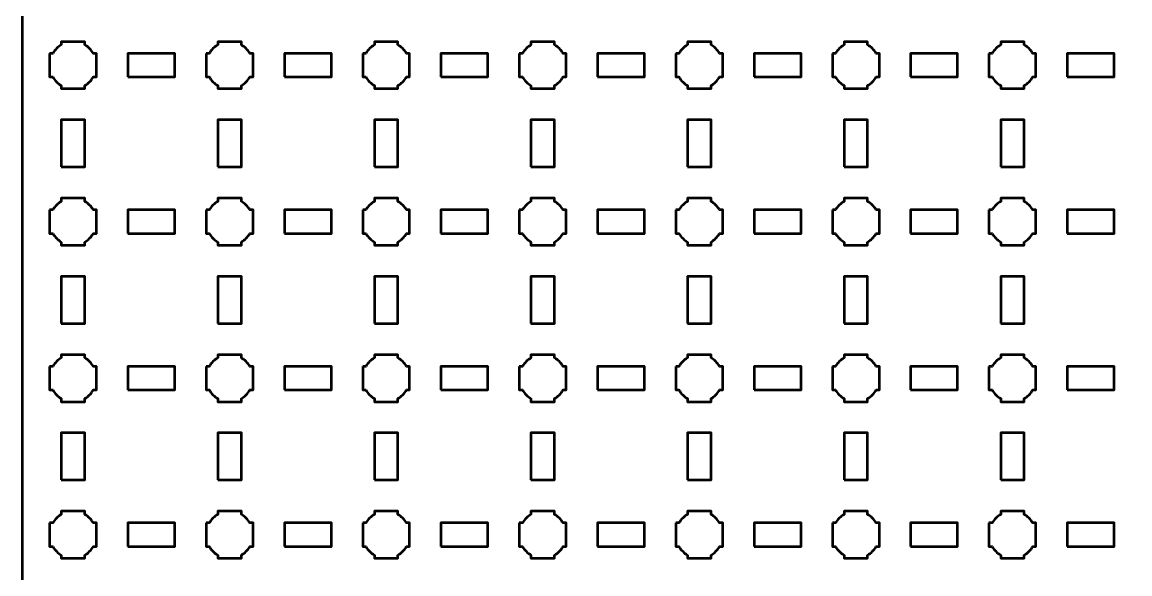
# Model space of a CAD drawing. Header units: centimetres. Extents: x -40.1 to 19.1, y -44.5 to 14.8.
# Drawn here: x -40.15 to -26, y -14.35 to -7.3 of the extents above; entities that cross this region are included whole.
import ezdxf

# ---------------------------------------------------------------- set-up
doc = ezdxf.new("R2010")
doc.units = ezdxf.units.CM
doc.header["$MEASUREMENT"] = 0
doc.layers.add('Layer 1', color=7, linetype='Continuous')

msp = doc.modelspace()

# ---------------------------------------------------------------- linework, layer by layer
at = {"layer": 'Layer 1', "color": 250, "lineweight": 53}
for points in [[(-38.8, -8), (-38.2, -8), (-38.2, -7.7), (-38.8, -7.7), (-38.8, -8)], [(-36.8, -8), (-36.2, -8), (-36.2, -7.7), (-36.8, -7.7), (-36.8, -8)], [(-34.8, -8), (-34.2, -8), (-34.2, -7.7), (-34.8, -7.7), (-34.8, -8)], [(-32.8, -8), (-32.2, -8), (-32.2, -7.7), (-32.8, -7.7), (-32.8, -8)], [(-30.8, -8), (-30.2, -8), (-30.2, -7.7), (-30.8, -7.7), (-30.8, -8)], [(-28.8, -8), (-28.2, -8), (-28.2, -7.7), (-28.8, -7.7), (-28.8, -8)], [(-26.8, -8), (-26.2, -8), (-26.2, -7.7), (-26.8, -7.7), (-26.8, -8)], [(-39.65, -9.15), (-39.35, -9.15), (-39.35, -8.55), (-39.65, -8.55), (-39.65, -9.15)], [(-37.65, -9.15), (-37.35, -9.15), (-37.35, -8.55), (-37.65, -8.55), (-37.65, -9.15)], [(-35.65, -9.15), (-35.35, -9.15), (-35.35, -8.55), (-35.65, -8.55), (-35.65, -9.15)], [(-33.65, -9.15), (-33.35, -9.15), (-33.35, -8.55), (-33.65, -8.55), (-33.65, -9.15)], [(-31.65, -9.15), (-31.35, -9.15), (-31.35, -8.55), (-31.65, -8.55), (-31.65, -9.15)], [(-29.65, -9.15), (-29.35, -9.15), (-29.35, -8.55), (-29.65, -8.55), (-29.65, -9.15)], [(-27.65, -9.15), (-27.35, -9.15), (-27.35, -8.55), (-27.65, -8.55), (-27.65, -9.15)], [(-38.8, -10), (-38.2, -10), (-38.2, -9.7), (-38.8, -9.7), (-38.8, -10)], [(-36.8, -10), (-36.2, -10), (-36.2, -9.7), (-36.8, -9.7), (-36.8, -10)], [(-34.8, -10), (-34.2, -10), (-34.2, -9.7), (-34.8, -9.7), (-34.8, -10)], [(-32.8, -10), (-32.2, -10), (-32.2, -9.7), (-32.8, -9.7), (-32.8, -10)], [(-30.8, -10), (-30.2, -10), (-30.2, -9.7), (-30.8, -9.7), (-30.8, -10)], [(-28.8, -10), (-28.2, -10), (-28.2, -9.7), (-28.8, -9.7), (-28.8, -10)], [(-26.8, -10), (-26.2, -10), (-26.2, -9.7), (-26.8, -9.7), (-26.8, -10)], [(-39.65, -11.15), (-39.35, -11.15), (-39.35, -10.55), (-39.65, -10.55), (-39.65, -11.15)], [(-37.65, -11.15), (-37.35, -11.15), (-37.35, -10.55), (-37.65, -10.55), (-37.65, -11.15)], [(-35.65, -11.15), (-35.35, -11.15), (-35.35, -10.55), (-35.65, -10.55), (-35.65, -11.15)], [(-33.65, -11.15), (-33.35, -11.15), (-33.35, -10.55), (-33.65, -10.55), (-33.65, -11.15)], [(-31.65, -11.15), (-31.35, -11.15), (-31.35, -10.55), (-31.65, -10.55), (-31.65, -11.15)], [(-29.65, -11.15), (-29.35, -11.15), (-29.35, -10.55), (-29.65, -10.55), (-29.65, -11.15)], [(-27.65, -11.15), (-27.35, -11.15), (-27.35, -10.55), (-27.65, -10.55), (-27.65, -11.15)], [(-38.8, -12), (-38.2, -12), (-38.2, -11.7), (-38.8, -11.7), (-38.8, -12)], [(-36.8, -12), (-36.2, -12), (-36.2, -11.7), (-36.8, -11.7), (-36.8, -12)], [(-34.8, -12), (-34.2, -12), (-34.2, -11.7), (-34.8, -11.7), (-34.8, -12)], [(-32.8, -12), (-32.2, -12), (-32.2, -11.7), (-32.8, -11.7), (-32.8, -12)], [(-30.8, -12), (-30.2, -12), (-30.2, -11.7), (-30.8, -11.7), (-30.8, -12)], [(-28.8, -12), (-28.2, -12), (-28.2, -11.7), (-28.8, -11.7), (-28.8, -12)], [(-26.8, -12), (-26.2, -12), (-26.2, -11.7), (-26.8, -11.7), (-26.8, -12)], [(-39.65, -13.15), (-39.35, -13.15), (-39.35, -12.55), (-39.65, -12.55), (-39.65, -13.15)], [(-37.65, -13.15), (-37.35, -13.15), (-37.35, -12.55), (-37.65, -12.55), (-37.65, -13.15)], [(-35.65, -13.15), (-35.35, -13.15), (-35.35, -12.55), (-35.65, -12.55), (-35.65, -13.15)], [(-33.65, -13.15), (-33.35, -13.15), (-33.35, -12.55), (-33.65, -12.55), (-33.65, -13.15)], [(-31.65, -13.15), (-31.35, -13.15), (-31.35, -12.55), (-31.65, -12.55), (-31.65, -13.15)], [(-29.65, -13.15), (-29.35, -13.15), (-29.35, -12.55), (-29.65, -12.55), (-29.65, -13.15)], [(-27.65, -13.15), (-27.35, -13.15), (-27.35, -12.55), (-27.65, -12.55), (-27.65, -13.15)], [(-38.8, -14), (-38.2, -14), (-38.2, -13.7), (-38.8, -13.7), (-38.8, -14)], [(-36.8, -14), (-36.2, -14), (-36.2, -13.7), (-36.8, -13.7), (-36.8, -14)], [(-34.8, -14), (-34.2, -14), (-34.2, -13.7), (-34.8, -13.7), (-34.8, -14)], [(-32.8, -14), (-32.2, -14), (-32.2, -13.7), (-32.8, -13.7), (-32.8, -14)], [(-30.8, -14), (-30.2, -14), (-30.2, -13.7), (-30.8, -13.7), (-30.8, -14)], [(-28.8, -14), (-28.2, -14), (-28.2, -13.7), (-28.8, -13.7), (-28.8, -14)], [(-26.8, -14), (-26.2, -14), (-26.2, -13.7), (-26.8, -13.7), (-26.8, -14)]]:
    msp.add_lwpolyline(points, close=True, dxfattribs=at)
msp.add_open_spline([(-40.15, -44), (-40.15, -44), (-40.15, 14.3), (-40.15, 14.3), (-40.15, 14.3), (-40.15, 14.57609), (-39.92609, 14.8), (-39.65, 14.8), (-39.65, 14.8), (-39.65, 14.8), (18.65, 14.8), (18.65, 14.8), (18.65, 14.8), (18.92609, 14.8), (19.15, 14.57609), (19.15, 14.3), (19.15, 14.3), (19.15, 14.3), (19.15, -44), (19.15, -44), (19.15, -44), (19.15, -44.27609), (18.92609, -44.5), (18.65, -44.5), (18.65, -44.5), (18.65, -44.5), (-39.65, -44.5), (-39.65, -44.5), (-39.65, -44.5), (-39.92609, -44.5), (-40.15, -44.27609), (-40.15, -44)], degree=3, knots=[0, 0, 0, 0, 0.125, 0.125, 0.125, 0.125, 0.25, 0.25, 0.25, 0.25, 0.375, 0.375, 0.375, 0.375, 0.5, 0.5, 0.5, 0.5, 0.625, 0.625, 0.625, 0.625, 0.75, 0.75, 0.75, 0.75, 0.875, 0.875, 0.875, 0.875, 1, 1, 1, 1], dxfattribs=at)
at = {"layer": 'Layer 1', "lineweight": 53}
for points in [[(-39.8, -7.7), (-39.8, -7.7), (-39.75985, -7.7), (-39.75985, -7.7), (-39.75985, -7.7), (-39.7335, -7.65447), (-39.69553, -7.6165), (-39.65, -7.59015), (-39.65, -7.59015), (-39.65, -7.59015), (-39.65, -7.55), (-39.65, -7.55), (-39.65, -7.55), (-39.65, -7.55), (-39.5, -7.55), (-39.5, -7.55), (-39.5, -7.55), (-39.5, -7.55), (-39.35, -7.55), (-39.35, -7.55), (-39.35, -7.55), (-39.35, -7.55), (-39.35, -7.59015), (-39.35, -7.59015), (-39.35, -7.59015), (-39.30447, -7.6165), (-39.2665, -7.65447), (-39.24015, -7.7), (-39.24015, -7.7), (-39.24015, -7.7), (-39.2, -7.7), (-39.2, -7.7), (-39.2, -7.7), (-39.2, -7.7), (-39.2, -7.85), (-39.2, -7.85), (-39.2, -7.85), (-39.2, -7.85), (-39.2, -8), (-39.2, -8), (-39.2, -8), (-39.2, -8), (-39.24015, -8), (-39.24015, -8), (-39.24015, -8), (-39.2665, -8.04553), (-39.30447, -8.0835), (-39.35, -8.10985), (-39.35, -8.10985), (-39.35, -8.10985), (-39.35, -8.15), (-39.35, -8.15), (-39.35, -8.15), (-39.35, -8.15), (-39.5, -8.15), (-39.5, -8.15), (-39.5, -8.15), (-39.5, -8.15), (-39.65, -8.15), (-39.65, -8.15), (-39.65, -8.15), (-39.65, -8.15), (-39.65, -8.10985), (-39.65, -8.10985), (-39.65, -8.10985), (-39.69553, -8.0835), (-39.7335, -8.04553), (-39.75985, -8), (-39.75985, -8), (-39.75985, -8), (-39.8, -8), (-39.8, -8), (-39.8, -8), (-39.8, -8), (-39.8, -7.85), (-39.8, -7.85), (-39.8, -7.85), (-39.8, -7.85), (-39.8, -7.7), (-39.8, -7.7)], [(-37.8, -7.7), (-37.8, -7.7), (-37.75985, -7.7), (-37.75985, -7.7), (-37.75985, -7.7), (-37.7335, -7.65447), (-37.69553, -7.6165), (-37.65, -7.59015), (-37.65, -7.59015), (-37.65, -7.59015), (-37.65, -7.55), (-37.65, -7.55), (-37.65, -7.55), (-37.65, -7.55), (-37.5, -7.55), (-37.5, -7.55), (-37.5, -7.55), (-37.5, -7.55), (-37.35, -7.55), (-37.35, -7.55), (-37.35, -7.55), (-37.35, -7.55), (-37.35, -7.59015), (-37.35, -7.59015), (-37.35, -7.59015), (-37.30447, -7.6165), (-37.2665, -7.65447), (-37.24015, -7.7), (-37.24015, -7.7), (-37.24015, -7.7), (-37.2, -7.7), (-37.2, -7.7), (-37.2, -7.7), (-37.2, -7.7), (-37.2, -7.85), (-37.2, -7.85), (-37.2, -7.85), (-37.2, -7.85), (-37.2, -8), (-37.2, -8), (-37.2, -8), (-37.2, -8), (-37.24015, -8), (-37.24015, -8), (-37.24015, -8), (-37.2665, -8.04553), (-37.30447, -8.0835), (-37.35, -8.10985), (-37.35, -8.10985), (-37.35, -8.10985), (-37.35, -8.15), (-37.35, -8.15), (-37.35, -8.15), (-37.35, -8.15), (-37.5, -8.15), (-37.5, -8.15), (-37.5, -8.15), (-37.5, -8.15), (-37.65, -8.15), (-37.65, -8.15), (-37.65, -8.15), (-37.65, -8.15), (-37.65, -8.10985), (-37.65, -8.10985), (-37.65, -8.10985), (-37.69553, -8.0835), (-37.7335, -8.04553), (-37.75985, -8), (-37.75985, -8), (-37.75985, -8), (-37.8, -8), (-37.8, -8), (-37.8, -8), (-37.8, -8), (-37.8, -7.85), (-37.8, -7.85), (-37.8, -7.85), (-37.8, -7.85), (-37.8, -7.7), (-37.8, -7.7)], [(-35.8, -7.7), (-35.8, -7.7), (-35.75985, -7.7), (-35.75985, -7.7), (-35.75985, -7.7), (-35.7335, -7.65447), (-35.69553, -7.6165), (-35.65, -7.59015), (-35.65, -7.59015), (-35.65, -7.59015), (-35.65, -7.55), (-35.65, -7.55), (-35.65, -7.55), (-35.65, -7.55), (-35.5, -7.55), (-35.5, -7.55), (-35.5, -7.55), (-35.5, -7.55), (-35.35, -7.55), (-35.35, -7.55), (-35.35, -7.55), (-35.35, -7.55), (-35.35, -7.59015), (-35.35, -7.59015), (-35.35, -7.59015), (-35.30447, -7.6165), (-35.2665, -7.65447), (-35.24015, -7.7), (-35.24015, -7.7), (-35.24015, -7.7), (-35.2, -7.7), (-35.2, -7.7), (-35.2, -7.7), (-35.2, -7.7), (-35.2, -7.85), (-35.2, -7.85), (-35.2, -7.85), (-35.2, -7.85), (-35.2, -8), (-35.2, -8), (-35.2, -8), (-35.2, -8), (-35.24015, -8), (-35.24015, -8), (-35.24015, -8), (-35.2665, -8.04553), (-35.30447, -8.0835), (-35.35, -8.10985), (-35.35, -8.10985), (-35.35, -8.10985), (-35.35, -8.15), (-35.35, -8.15), (-35.35, -8.15), (-35.35, -8.15), (-35.5, -8.15), (-35.5, -8.15), (-35.5, -8.15), (-35.5, -8.15), (-35.65, -8.15), (-35.65, -8.15), (-35.65, -8.15), (-35.65, -8.15), (-35.65, -8.10985), (-35.65, -8.10985), (-35.65, -8.10985), (-35.69553, -8.0835), (-35.7335, -8.04553), (-35.75985, -8), (-35.75985, -8), (-35.75985, -8), (-35.8, -8), (-35.8, -8), (-35.8, -8), (-35.8, -8), (-35.8, -7.85), (-35.8, -7.85), (-35.8, -7.85), (-35.8, -7.85), (-35.8, -7.7), (-35.8, -7.7)], [(-33.8, -7.7), (-33.8, -7.7), (-33.75985, -7.7), (-33.75985, -7.7), (-33.75985, -7.7), (-33.7335, -7.65447), (-33.69553, -7.6165), (-33.65, -7.59015), (-33.65, -7.59015), (-33.65, -7.59015), (-33.65, -7.55), (-33.65, -7.55), (-33.65, -7.55), (-33.65, -7.55), (-33.5, -7.55), (-33.5, -7.55), (-33.5, -7.55), (-33.5, -7.55), (-33.35, -7.55), (-33.35, -7.55), (-33.35, -7.55), (-33.35, -7.55), (-33.35, -7.59015), (-33.35, -7.59015), (-33.35, -7.59015), (-33.30447, -7.6165), (-33.2665, -7.65447), (-33.24015, -7.7), (-33.24015, -7.7), (-33.24015, -7.7), (-33.2, -7.7), (-33.2, -7.7), (-33.2, -7.7), (-33.2, -7.7), (-33.2, -7.85), (-33.2, -7.85), (-33.2, -7.85), (-33.2, -7.85), (-33.2, -8), (-33.2, -8), (-33.2, -8), (-33.2, -8), (-33.24015, -8), (-33.24015, -8), (-33.24015, -8), (-33.2665, -8.04553), (-33.30447, -8.0835), (-33.35, -8.10985), (-33.35, -8.10985), (-33.35, -8.10985), (-33.35, -8.15), (-33.35, -8.15), (-33.35, -8.15), (-33.35, -8.15), (-33.5, -8.15), (-33.5, -8.15), (-33.5, -8.15), (-33.5, -8.15), (-33.65, -8.15), (-33.65, -8.15), (-33.65, -8.15), (-33.65, -8.15), (-33.65, -8.10985), (-33.65, -8.10985), (-33.65, -8.10985), (-33.69553, -8.0835), (-33.7335, -8.04553), (-33.75985, -8), (-33.75985, -8), (-33.75985, -8), (-33.8, -8), (-33.8, -8), (-33.8, -8), (-33.8, -8), (-33.8, -7.85), (-33.8, -7.85), (-33.8, -7.85), (-33.8, -7.85), (-33.8, -7.7), (-33.8, -7.7)], [(-31.8, -7.7), (-31.8, -7.7), (-31.75985, -7.7), (-31.75985, -7.7), (-31.75985, -7.7), (-31.7335, -7.65447), (-31.69553, -7.6165), (-31.65, -7.59015), (-31.65, -7.59015), (-31.65, -7.59015), (-31.65, -7.55), (-31.65, -7.55), (-31.65, -7.55), (-31.65, -7.55), (-31.5, -7.55), (-31.5, -7.55), (-31.5, -7.55), (-31.5, -7.55), (-31.35, -7.55), (-31.35, -7.55), (-31.35, -7.55), (-31.35, -7.55), (-31.35, -7.59015), (-31.35, -7.59015), (-31.35, -7.59015), (-31.30447, -7.6165), (-31.2665, -7.65447), (-31.24015, -7.7), (-31.24015, -7.7), (-31.24015, -7.7), (-31.2, -7.7), (-31.2, -7.7), (-31.2, -7.7), (-31.2, -7.7), (-31.2, -7.85), (-31.2, -7.85), (-31.2, -7.85), (-31.2, -7.85), (-31.2, -8), (-31.2, -8), (-31.2, -8), (-31.2, -8), (-31.24015, -8), (-31.24015, -8), (-31.24015, -8), (-31.2665, -8.04553), (-31.30447, -8.0835), (-31.35, -8.10985), (-31.35, -8.10985), (-31.35, -8.10985), (-31.35, -8.15), (-31.35, -8.15), (-31.35, -8.15), (-31.35, -8.15), (-31.5, -8.15), (-31.5, -8.15), (-31.5, -8.15), (-31.5, -8.15), (-31.65, -8.15), (-31.65, -8.15), (-31.65, -8.15), (-31.65, -8.15), (-31.65, -8.10985), (-31.65, -8.10985), (-31.65, -8.10985), (-31.69553, -8.0835), (-31.7335, -8.04553), (-31.75985, -8), (-31.75985, -8), (-31.75985, -8), (-31.8, -8), (-31.8, -8), (-31.8, -8), (-31.8, -8), (-31.8, -7.85), (-31.8, -7.85), (-31.8, -7.85), (-31.8, -7.85), (-31.8, -7.7), (-31.8, -7.7)], [(-29.8, -7.7), (-29.8, -7.7), (-29.75985, -7.7), (-29.75985, -7.7), (-29.75985, -7.7), (-29.7335, -7.65447), (-29.69553, -7.6165), (-29.65, -7.59015), (-29.65, -7.59015), (-29.65, -7.59015), (-29.65, -7.55), (-29.65, -7.55), (-29.65, -7.55), (-29.65, -7.55), (-29.5, -7.55), (-29.5, -7.55), (-29.5, -7.55), (-29.5, -7.55), (-29.35, -7.55), (-29.35, -7.55), (-29.35, -7.55), (-29.35, -7.55), (-29.35, -7.59015), (-29.35, -7.59015), (-29.35, -7.59015), (-29.30447, -7.6165), (-29.2665, -7.65447), (-29.24015, -7.7), (-29.24015, -7.7), (-29.24015, -7.7), (-29.2, -7.7), (-29.2, -7.7), (-29.2, -7.7), (-29.2, -7.7), (-29.2, -7.85), (-29.2, -7.85), (-29.2, -7.85), (-29.2, -7.85), (-29.2, -8), (-29.2, -8), (-29.2, -8), (-29.2, -8), (-29.24015, -8), (-29.24015, -8), (-29.24015, -8), (-29.2665, -8.04553), (-29.30447, -8.0835), (-29.35, -8.10985), (-29.35, -8.10985), (-29.35, -8.10985), (-29.35, -8.15), (-29.35, -8.15), (-29.35, -8.15), (-29.35, -8.15), (-29.5, -8.15), (-29.5, -8.15), (-29.5, -8.15), (-29.5, -8.15), (-29.65, -8.15), (-29.65, -8.15), (-29.65, -8.15), (-29.65, -8.15), (-29.65, -8.10985), (-29.65, -8.10985), (-29.65, -8.10985), (-29.69553, -8.0835), (-29.7335, -8.04553), (-29.75985, -8), (-29.75985, -8), (-29.75985, -8), (-29.8, -8), (-29.8, -8), (-29.8, -8), (-29.8, -8), (-29.8, -7.85), (-29.8, -7.85), (-29.8, -7.85), (-29.8, -7.85), (-29.8, -7.7), (-29.8, -7.7)], [(-27.8, -7.7), (-27.8, -7.7), (-27.75985, -7.7), (-27.75985, -7.7), (-27.75985, -7.7), (-27.7335, -7.65447), (-27.69553, -7.6165), (-27.65, -7.59015), (-27.65, -7.59015), (-27.65, -7.59015), (-27.65, -7.55), (-27.65, -7.55), (-27.65, -7.55), (-27.65, -7.55), (-27.5, -7.55), (-27.5, -7.55), (-27.5, -7.55), (-27.5, -7.55), (-27.35, -7.55), (-27.35, -7.55), (-27.35, -7.55), (-27.35, -7.55), (-27.35, -7.59015), (-27.35, -7.59015), (-27.35, -7.59015), (-27.30447, -7.6165), (-27.2665, -7.65447), (-27.24015, -7.7), (-27.24015, -7.7), (-27.24015, -7.7), (-27.2, -7.7), (-27.2, -7.7), (-27.2, -7.7), (-27.2, -7.7), (-27.2, -7.85), (-27.2, -7.85), (-27.2, -7.85), (-27.2, -7.85), (-27.2, -8), (-27.2, -8), (-27.2, -8), (-27.2, -8), (-27.24015, -8), (-27.24015, -8), (-27.24015, -8), (-27.2665, -8.04553), (-27.30447, -8.0835), (-27.35, -8.10985), (-27.35, -8.10985), (-27.35, -8.10985), (-27.35, -8.15), (-27.35, -8.15), (-27.35, -8.15), (-27.35, -8.15), (-27.5, -8.15), (-27.5, -8.15), (-27.5, -8.15), (-27.5, -8.15), (-27.65, -8.15), (-27.65, -8.15), (-27.65, -8.15), (-27.65, -8.15), (-27.65, -8.10985), (-27.65, -8.10985), (-27.65, -8.10985), (-27.69553, -8.0835), (-27.7335, -8.04553), (-27.75985, -8), (-27.75985, -8), (-27.75985, -8), (-27.8, -8), (-27.8, -8), (-27.8, -8), (-27.8, -8), (-27.8, -7.85), (-27.8, -7.85), (-27.8, -7.85), (-27.8, -7.85), (-27.8, -7.7), (-27.8, -7.7)], [(-39.8, -9.7), (-39.8, -9.7), (-39.75985, -9.7), (-39.75985, -9.7), (-39.75985, -9.7), (-39.7335, -9.65447), (-39.69553, -9.6165), (-39.65, -9.59015), (-39.65, -9.59015), (-39.65, -9.59015), (-39.65, -9.55), (-39.65, -9.55), (-39.65, -9.55), (-39.65, -9.55), (-39.5, -9.55), (-39.5, -9.55), (-39.5, -9.55), (-39.5, -9.55), (-39.35, -9.55), (-39.35, -9.55), (-39.35, -9.55), (-39.35, -9.55), (-39.35, -9.59015), (-39.35, -9.59015), (-39.35, -9.59015), (-39.30447, -9.6165), (-39.2665, -9.65447), (-39.24015, -9.7), (-39.24015, -9.7), (-39.24015, -9.7), (-39.2, -9.7), (-39.2, -9.7), (-39.2, -9.7), (-39.2, -9.7), (-39.2, -9.85), (-39.2, -9.85), (-39.2, -9.85), (-39.2, -9.85), (-39.2, -10), (-39.2, -10), (-39.2, -10), (-39.2, -10), (-39.24015, -10), (-39.24015, -10), (-39.24015, -10), (-39.2665, -10.04553), (-39.30447, -10.0835), (-39.35, -10.10985), (-39.35, -10.10985), (-39.35, -10.10985), (-39.35, -10.15), (-39.35, -10.15), (-39.35, -10.15), (-39.35, -10.15), (-39.5, -10.15), (-39.5, -10.15), (-39.5, -10.15), (-39.5, -10.15), (-39.65, -10.15), (-39.65, -10.15), (-39.65, -10.15), (-39.65, -10.15), (-39.65, -10.10985), (-39.65, -10.10985), (-39.65, -10.10985), (-39.69553, -10.0835), (-39.7335, -10.04553), (-39.75985, -10), (-39.75985, -10), (-39.75985, -10), (-39.8, -10), (-39.8, -10), (-39.8, -10), (-39.8, -10), (-39.8, -9.85), (-39.8, -9.85), (-39.8, -9.85), (-39.8, -9.85), (-39.8, -9.7), (-39.8, -9.7)], [(-37.8, -9.7), (-37.8, -9.7), (-37.75985, -9.7), (-37.75985, -9.7), (-37.75985, -9.7), (-37.7335, -9.65447), (-37.69553, -9.6165), (-37.65, -9.59015), (-37.65, -9.59015), (-37.65, -9.59015), (-37.65, -9.55), (-37.65, -9.55), (-37.65, -9.55), (-37.65, -9.55), (-37.5, -9.55), (-37.5, -9.55), (-37.5, -9.55), (-37.5, -9.55), (-37.35, -9.55), (-37.35, -9.55), (-37.35, -9.55), (-37.35, -9.55), (-37.35, -9.59015), (-37.35, -9.59015), (-37.35, -9.59015), (-37.30447, -9.6165), (-37.2665, -9.65447), (-37.24015, -9.7), (-37.24015, -9.7), (-37.24015, -9.7), (-37.2, -9.7), (-37.2, -9.7), (-37.2, -9.7), (-37.2, -9.7), (-37.2, -9.85), (-37.2, -9.85), (-37.2, -9.85), (-37.2, -9.85), (-37.2, -10), (-37.2, -10), (-37.2, -10), (-37.2, -10), (-37.24015, -10), (-37.24015, -10), (-37.24015, -10), (-37.2665, -10.04553), (-37.30447, -10.0835), (-37.35, -10.10985), (-37.35, -10.10985), (-37.35, -10.10985), (-37.35, -10.15), (-37.35, -10.15), (-37.35, -10.15), (-37.35, -10.15), (-37.5, -10.15), (-37.5, -10.15), (-37.5, -10.15), (-37.5, -10.15), (-37.65, -10.15), (-37.65, -10.15), (-37.65, -10.15), (-37.65, -10.15), (-37.65, -10.10985), (-37.65, -10.10985), (-37.65, -10.10985), (-37.69553, -10.0835), (-37.7335, -10.04553), (-37.75985, -10), (-37.75985, -10), (-37.75985, -10), (-37.8, -10), (-37.8, -10), (-37.8, -10), (-37.8, -10), (-37.8, -9.85), (-37.8, -9.85), (-37.8, -9.85), (-37.8, -9.85), (-37.8, -9.7), (-37.8, -9.7)], [(-35.8, -9.7), (-35.8, -9.7), (-35.75985, -9.7), (-35.75985, -9.7), (-35.75985, -9.7), (-35.7335, -9.65447), (-35.69553, -9.6165), (-35.65, -9.59015), (-35.65, -9.59015), (-35.65, -9.59015), (-35.65, -9.55), (-35.65, -9.55), (-35.65, -9.55), (-35.65, -9.55), (-35.5, -9.55), (-35.5, -9.55), (-35.5, -9.55), (-35.5, -9.55), (-35.35, -9.55), (-35.35, -9.55), (-35.35, -9.55), (-35.35, -9.55), (-35.35, -9.59015), (-35.35, -9.59015), (-35.35, -9.59015), (-35.30447, -9.6165), (-35.2665, -9.65447), (-35.24015, -9.7), (-35.24015, -9.7), (-35.24015, -9.7), (-35.2, -9.7), (-35.2, -9.7), (-35.2, -9.7), (-35.2, -9.7), (-35.2, -9.85), (-35.2, -9.85), (-35.2, -9.85), (-35.2, -9.85), (-35.2, -10), (-35.2, -10), (-35.2, -10), (-35.2, -10), (-35.24015, -10), (-35.24015, -10), (-35.24015, -10), (-35.2665, -10.04553), (-35.30447, -10.0835), (-35.35, -10.10985), (-35.35, -10.10985), (-35.35, -10.10985), (-35.35, -10.15), (-35.35, -10.15), (-35.35, -10.15), (-35.35, -10.15), (-35.5, -10.15), (-35.5, -10.15), (-35.5, -10.15), (-35.5, -10.15), (-35.65, -10.15), (-35.65, -10.15), (-35.65, -10.15), (-35.65, -10.15), (-35.65, -10.10985), (-35.65, -10.10985), (-35.65, -10.10985), (-35.69553, -10.0835), (-35.7335, -10.04553), (-35.75985, -10), (-35.75985, -10), (-35.75985, -10), (-35.8, -10), (-35.8, -10), (-35.8, -10), (-35.8, -10), (-35.8, -9.85), (-35.8, -9.85), (-35.8, -9.85), (-35.8, -9.85), (-35.8, -9.7), (-35.8, -9.7)], [(-33.8, -9.7), (-33.8, -9.7), (-33.75985, -9.7), (-33.75985, -9.7), (-33.75985, -9.7), (-33.7335, -9.65447), (-33.69553, -9.6165), (-33.65, -9.59015), (-33.65, -9.59015), (-33.65, -9.59015), (-33.65, -9.55), (-33.65, -9.55), (-33.65, -9.55), (-33.65, -9.55), (-33.5, -9.55), (-33.5, -9.55), (-33.5, -9.55), (-33.5, -9.55), (-33.35, -9.55), (-33.35, -9.55), (-33.35, -9.55), (-33.35, -9.55), (-33.35, -9.59015), (-33.35, -9.59015), (-33.35, -9.59015), (-33.30447, -9.6165), (-33.2665, -9.65447), (-33.24015, -9.7), (-33.24015, -9.7), (-33.24015, -9.7), (-33.2, -9.7), (-33.2, -9.7), (-33.2, -9.7), (-33.2, -9.7), (-33.2, -9.85), (-33.2, -9.85), (-33.2, -9.85), (-33.2, -9.85), (-33.2, -10), (-33.2, -10), (-33.2, -10), (-33.2, -10), (-33.24015, -10), (-33.24015, -10), (-33.24015, -10), (-33.2665, -10.04553), (-33.30447, -10.0835), (-33.35, -10.10985), (-33.35, -10.10985), (-33.35, -10.10985), (-33.35, -10.15), (-33.35, -10.15), (-33.35, -10.15), (-33.35, -10.15), (-33.5, -10.15), (-33.5, -10.15), (-33.5, -10.15), (-33.5, -10.15), (-33.65, -10.15), (-33.65, -10.15), (-33.65, -10.15), (-33.65, -10.15), (-33.65, -10.10985), (-33.65, -10.10985), (-33.65, -10.10985), (-33.69553, -10.0835), (-33.7335, -10.04553), (-33.75985, -10), (-33.75985, -10), (-33.75985, -10), (-33.8, -10), (-33.8, -10), (-33.8, -10), (-33.8, -10), (-33.8, -9.85), (-33.8, -9.85), (-33.8, -9.85), (-33.8, -9.85), (-33.8, -9.7), (-33.8, -9.7)], [(-31.8, -9.7), (-31.8, -9.7), (-31.75985, -9.7), (-31.75985, -9.7), (-31.75985, -9.7), (-31.7335, -9.65447), (-31.69553, -9.6165), (-31.65, -9.59015), (-31.65, -9.59015), (-31.65, -9.59015), (-31.65, -9.55), (-31.65, -9.55), (-31.65, -9.55), (-31.65, -9.55), (-31.5, -9.55), (-31.5, -9.55), (-31.5, -9.55), (-31.5, -9.55), (-31.35, -9.55), (-31.35, -9.55), (-31.35, -9.55), (-31.35, -9.55), (-31.35, -9.59015), (-31.35, -9.59015), (-31.35, -9.59015), (-31.30447, -9.6165), (-31.2665, -9.65447), (-31.24015, -9.7), (-31.24015, -9.7), (-31.24015, -9.7), (-31.2, -9.7), (-31.2, -9.7), (-31.2, -9.7), (-31.2, -9.7), (-31.2, -9.85), (-31.2, -9.85), (-31.2, -9.85), (-31.2, -9.85), (-31.2, -10), (-31.2, -10), (-31.2, -10), (-31.2, -10), (-31.24015, -10), (-31.24015, -10), (-31.24015, -10), (-31.2665, -10.04553), (-31.30447, -10.0835), (-31.35, -10.10985), (-31.35, -10.10985), (-31.35, -10.10985), (-31.35, -10.15), (-31.35, -10.15), (-31.35, -10.15), (-31.35, -10.15), (-31.5, -10.15), (-31.5, -10.15), (-31.5, -10.15), (-31.5, -10.15), (-31.65, -10.15), (-31.65, -10.15), (-31.65, -10.15), (-31.65, -10.15), (-31.65, -10.10985), (-31.65, -10.10985), (-31.65, -10.10985), (-31.69553, -10.0835), (-31.7335, -10.04553), (-31.75985, -10), (-31.75985, -10), (-31.75985, -10), (-31.8, -10), (-31.8, -10), (-31.8, -10), (-31.8, -10), (-31.8, -9.85), (-31.8, -9.85), (-31.8, -9.85), (-31.8, -9.85), (-31.8, -9.7), (-31.8, -9.7)], [(-29.8, -9.7), (-29.8, -9.7), (-29.75985, -9.7), (-29.75985, -9.7), (-29.75985, -9.7), (-29.7335, -9.65447), (-29.69553, -9.6165), (-29.65, -9.59015), (-29.65, -9.59015), (-29.65, -9.59015), (-29.65, -9.55), (-29.65, -9.55), (-29.65, -9.55), (-29.65, -9.55), (-29.5, -9.55), (-29.5, -9.55), (-29.5, -9.55), (-29.5, -9.55), (-29.35, -9.55), (-29.35, -9.55), (-29.35, -9.55), (-29.35, -9.55), (-29.35, -9.59015), (-29.35, -9.59015), (-29.35, -9.59015), (-29.30447, -9.6165), (-29.2665, -9.65447), (-29.24015, -9.7), (-29.24015, -9.7), (-29.24015, -9.7), (-29.2, -9.7), (-29.2, -9.7), (-29.2, -9.7), (-29.2, -9.7), (-29.2, -9.85), (-29.2, -9.85), (-29.2, -9.85), (-29.2, -9.85), (-29.2, -10), (-29.2, -10), (-29.2, -10), (-29.2, -10), (-29.24015, -10), (-29.24015, -10), (-29.24015, -10), (-29.2665, -10.04553), (-29.30447, -10.0835), (-29.35, -10.10985), (-29.35, -10.10985), (-29.35, -10.10985), (-29.35, -10.15), (-29.35, -10.15), (-29.35, -10.15), (-29.35, -10.15), (-29.5, -10.15), (-29.5, -10.15), (-29.5, -10.15), (-29.5, -10.15), (-29.65, -10.15), (-29.65, -10.15), (-29.65, -10.15), (-29.65, -10.15), (-29.65, -10.10985), (-29.65, -10.10985), (-29.65, -10.10985), (-29.69553, -10.0835), (-29.7335, -10.04553), (-29.75985, -10), (-29.75985, -10), (-29.75985, -10), (-29.8, -10), (-29.8, -10), (-29.8, -10), (-29.8, -10), (-29.8, -9.85), (-29.8, -9.85), (-29.8, -9.85), (-29.8, -9.85), (-29.8, -9.7), (-29.8, -9.7)], [(-27.8, -9.7), (-27.8, -9.7), (-27.75985, -9.7), (-27.75985, -9.7), (-27.75985, -9.7), (-27.7335, -9.65447), (-27.69553, -9.6165), (-27.65, -9.59015), (-27.65, -9.59015), (-27.65, -9.59015), (-27.65, -9.55), (-27.65, -9.55), (-27.65, -9.55), (-27.65, -9.55), (-27.5, -9.55), (-27.5, -9.55), (-27.5, -9.55), (-27.5, -9.55), (-27.35, -9.55), (-27.35, -9.55), (-27.35, -9.55), (-27.35, -9.55), (-27.35, -9.59015), (-27.35, -9.59015), (-27.35, -9.59015), (-27.30447, -9.6165), (-27.2665, -9.65447), (-27.24015, -9.7), (-27.24015, -9.7), (-27.24015, -9.7), (-27.2, -9.7), (-27.2, -9.7), (-27.2, -9.7), (-27.2, -9.7), (-27.2, -9.85), (-27.2, -9.85), (-27.2, -9.85), (-27.2, -9.85), (-27.2, -10), (-27.2, -10), (-27.2, -10), (-27.2, -10), (-27.24015, -10), (-27.24015, -10), (-27.24015, -10), (-27.2665, -10.04553), (-27.30447, -10.0835), (-27.35, -10.10985), (-27.35, -10.10985), (-27.35, -10.10985), (-27.35, -10.15), (-27.35, -10.15), (-27.35, -10.15), (-27.35, -10.15), (-27.5, -10.15), (-27.5, -10.15), (-27.5, -10.15), (-27.5, -10.15), (-27.65, -10.15), (-27.65, -10.15), (-27.65, -10.15), (-27.65, -10.15), (-27.65, -10.10985), (-27.65, -10.10985), (-27.65, -10.10985), (-27.69553, -10.0835), (-27.7335, -10.04553), (-27.75985, -10), (-27.75985, -10), (-27.75985, -10), (-27.8, -10), (-27.8, -10), (-27.8, -10), (-27.8, -10), (-27.8, -9.85), (-27.8, -9.85), (-27.8, -9.85), (-27.8, -9.85), (-27.8, -9.7), (-27.8, -9.7)], [(-39.8, -11.7), (-39.8, -11.7), (-39.75985, -11.7), (-39.75985, -11.7), (-39.75985, -11.7), (-39.7335, -11.65447), (-39.69553, -11.6165), (-39.65, -11.59015), (-39.65, -11.59015), (-39.65, -11.59015), (-39.65, -11.55), (-39.65, -11.55), (-39.65, -11.55), (-39.65, -11.55), (-39.5, -11.55), (-39.5, -11.55), (-39.5, -11.55), (-39.5, -11.55), (-39.35, -11.55), (-39.35, -11.55), (-39.35, -11.55), (-39.35, -11.55), (-39.35, -11.59015), (-39.35, -11.59015), (-39.35, -11.59015), (-39.30447, -11.6165), (-39.2665, -11.65447), (-39.24015, -11.7), (-39.24015, -11.7), (-39.24015, -11.7), (-39.2, -11.7), (-39.2, -11.7), (-39.2, -11.7), (-39.2, -11.7), (-39.2, -11.85), (-39.2, -11.85), (-39.2, -11.85), (-39.2, -11.85), (-39.2, -12), (-39.2, -12), (-39.2, -12), (-39.2, -12), (-39.24015, -12), (-39.24015, -12), (-39.24015, -12), (-39.2665, -12.04553), (-39.30447, -12.0835), (-39.35, -12.10985), (-39.35, -12.10985), (-39.35, -12.10985), (-39.35, -12.15), (-39.35, -12.15), (-39.35, -12.15), (-39.35, -12.15), (-39.5, -12.15), (-39.5, -12.15), (-39.5, -12.15), (-39.5, -12.15), (-39.65, -12.15), (-39.65, -12.15), (-39.65, -12.15), (-39.65, -12.15), (-39.65, -12.10985), (-39.65, -12.10985), (-39.65, -12.10985), (-39.69553, -12.0835), (-39.7335, -12.04553), (-39.75985, -12), (-39.75985, -12), (-39.75985, -12), (-39.8, -12), (-39.8, -12), (-39.8, -12), (-39.8, -12), (-39.8, -11.85), (-39.8, -11.85), (-39.8, -11.85), (-39.8, -11.85), (-39.8, -11.7), (-39.8, -11.7)], [(-37.8, -11.7), (-37.8, -11.7), (-37.75985, -11.7), (-37.75985, -11.7), (-37.75985, -11.7), (-37.7335, -11.65447), (-37.69553, -11.6165), (-37.65, -11.59015), (-37.65, -11.59015), (-37.65, -11.59015), (-37.65, -11.55), (-37.65, -11.55), (-37.65, -11.55), (-37.65, -11.55), (-37.5, -11.55), (-37.5, -11.55), (-37.5, -11.55), (-37.5, -11.55), (-37.35, -11.55), (-37.35, -11.55), (-37.35, -11.55), (-37.35, -11.55), (-37.35, -11.59015), (-37.35, -11.59015), (-37.35, -11.59015), (-37.30447, -11.6165), (-37.2665, -11.65447), (-37.24015, -11.7), (-37.24015, -11.7), (-37.24015, -11.7), (-37.2, -11.7), (-37.2, -11.7), (-37.2, -11.7), (-37.2, -11.7), (-37.2, -11.85), (-37.2, -11.85), (-37.2, -11.85), (-37.2, -11.85), (-37.2, -12), (-37.2, -12), (-37.2, -12), (-37.2, -12), (-37.24015, -12), (-37.24015, -12), (-37.24015, -12), (-37.2665, -12.04553), (-37.30447, -12.0835), (-37.35, -12.10985), (-37.35, -12.10985), (-37.35, -12.10985), (-37.35, -12.15), (-37.35, -12.15), (-37.35, -12.15), (-37.35, -12.15), (-37.5, -12.15), (-37.5, -12.15), (-37.5, -12.15), (-37.5, -12.15), (-37.65, -12.15), (-37.65, -12.15), (-37.65, -12.15), (-37.65, -12.15), (-37.65, -12.10985), (-37.65, -12.10985), (-37.65, -12.10985), (-37.69553, -12.0835), (-37.7335, -12.04553), (-37.75985, -12), (-37.75985, -12), (-37.75985, -12), (-37.8, -12), (-37.8, -12), (-37.8, -12), (-37.8, -12), (-37.8, -11.85), (-37.8, -11.85), (-37.8, -11.85), (-37.8, -11.85), (-37.8, -11.7), (-37.8, -11.7)], [(-35.8, -11.7), (-35.8, -11.7), (-35.75985, -11.7), (-35.75985, -11.7), (-35.75985, -11.7), (-35.7335, -11.65447), (-35.69553, -11.6165), (-35.65, -11.59015), (-35.65, -11.59015), (-35.65, -11.59015), (-35.65, -11.55), (-35.65, -11.55), (-35.65, -11.55), (-35.65, -11.55), (-35.5, -11.55), (-35.5, -11.55), (-35.5, -11.55), (-35.5, -11.55), (-35.35, -11.55), (-35.35, -11.55), (-35.35, -11.55), (-35.35, -11.55), (-35.35, -11.59015), (-35.35, -11.59015), (-35.35, -11.59015), (-35.30447, -11.6165), (-35.2665, -11.65447), (-35.24015, -11.7), (-35.24015, -11.7), (-35.24015, -11.7), (-35.2, -11.7), (-35.2, -11.7), (-35.2, -11.7), (-35.2, -11.7), (-35.2, -11.85), (-35.2, -11.85), (-35.2, -11.85), (-35.2, -11.85), (-35.2, -12), (-35.2, -12), (-35.2, -12), (-35.2, -12), (-35.24015, -12), (-35.24015, -12), (-35.24015, -12), (-35.2665, -12.04553), (-35.30447, -12.0835), (-35.35, -12.10985), (-35.35, -12.10985), (-35.35, -12.10985), (-35.35, -12.15), (-35.35, -12.15), (-35.35, -12.15), (-35.35, -12.15), (-35.5, -12.15), (-35.5, -12.15), (-35.5, -12.15), (-35.5, -12.15), (-35.65, -12.15), (-35.65, -12.15), (-35.65, -12.15), (-35.65, -12.15), (-35.65, -12.10985), (-35.65, -12.10985), (-35.65, -12.10985), (-35.69553, -12.0835), (-35.7335, -12.04553), (-35.75985, -12), (-35.75985, -12), (-35.75985, -12), (-35.8, -12), (-35.8, -12), (-35.8, -12), (-35.8, -12), (-35.8, -11.85), (-35.8, -11.85), (-35.8, -11.85), (-35.8, -11.85), (-35.8, -11.7), (-35.8, -11.7)], [(-33.8, -11.7), (-33.8, -11.7), (-33.75985, -11.7), (-33.75985, -11.7), (-33.75985, -11.7), (-33.7335, -11.65447), (-33.69553, -11.6165), (-33.65, -11.59015), (-33.65, -11.59015), (-33.65, -11.59015), (-33.65, -11.55), (-33.65, -11.55), (-33.65, -11.55), (-33.65, -11.55), (-33.5, -11.55), (-33.5, -11.55), (-33.5, -11.55), (-33.5, -11.55), (-33.35, -11.55), (-33.35, -11.55), (-33.35, -11.55), (-33.35, -11.55), (-33.35, -11.59015), (-33.35, -11.59015), (-33.35, -11.59015), (-33.30447, -11.6165), (-33.2665, -11.65447), (-33.24015, -11.7), (-33.24015, -11.7), (-33.24015, -11.7), (-33.2, -11.7), (-33.2, -11.7), (-33.2, -11.7), (-33.2, -11.7), (-33.2, -11.85), (-33.2, -11.85), (-33.2, -11.85), (-33.2, -11.85), (-33.2, -12), (-33.2, -12), (-33.2, -12), (-33.2, -12), (-33.24015, -12), (-33.24015, -12), (-33.24015, -12), (-33.2665, -12.04553), (-33.30447, -12.0835), (-33.35, -12.10985), (-33.35, -12.10985), (-33.35, -12.10985), (-33.35, -12.15), (-33.35, -12.15), (-33.35, -12.15), (-33.35, -12.15), (-33.5, -12.15), (-33.5, -12.15), (-33.5, -12.15), (-33.5, -12.15), (-33.65, -12.15), (-33.65, -12.15), (-33.65, -12.15), (-33.65, -12.15), (-33.65, -12.10985), (-33.65, -12.10985), (-33.65, -12.10985), (-33.69553, -12.0835), (-33.7335, -12.04553), (-33.75985, -12), (-33.75985, -12), (-33.75985, -12), (-33.8, -12), (-33.8, -12), (-33.8, -12), (-33.8, -12), (-33.8, -11.85), (-33.8, -11.85), (-33.8, -11.85), (-33.8, -11.85), (-33.8, -11.7), (-33.8, -11.7)], [(-31.8, -11.7), (-31.8, -11.7), (-31.75985, -11.7), (-31.75985, -11.7), (-31.75985, -11.7), (-31.7335, -11.65447), (-31.69553, -11.6165), (-31.65, -11.59015), (-31.65, -11.59015), (-31.65, -11.59015), (-31.65, -11.55), (-31.65, -11.55), (-31.65, -11.55), (-31.65, -11.55), (-31.5, -11.55), (-31.5, -11.55), (-31.5, -11.55), (-31.5, -11.55), (-31.35, -11.55), (-31.35, -11.55), (-31.35, -11.55), (-31.35, -11.55), (-31.35, -11.59015), (-31.35, -11.59015), (-31.35, -11.59015), (-31.30447, -11.6165), (-31.2665, -11.65447), (-31.24015, -11.7), (-31.24015, -11.7), (-31.24015, -11.7), (-31.2, -11.7), (-31.2, -11.7), (-31.2, -11.7), (-31.2, -11.7), (-31.2, -11.85), (-31.2, -11.85), (-31.2, -11.85), (-31.2, -11.85), (-31.2, -12), (-31.2, -12), (-31.2, -12), (-31.2, -12), (-31.24015, -12), (-31.24015, -12), (-31.24015, -12), (-31.2665, -12.04553), (-31.30447, -12.0835), (-31.35, -12.10985), (-31.35, -12.10985), (-31.35, -12.10985), (-31.35, -12.15), (-31.35, -12.15), (-31.35, -12.15), (-31.35, -12.15), (-31.5, -12.15), (-31.5, -12.15), (-31.5, -12.15), (-31.5, -12.15), (-31.65, -12.15), (-31.65, -12.15), (-31.65, -12.15), (-31.65, -12.15), (-31.65, -12.10985), (-31.65, -12.10985), (-31.65, -12.10985), (-31.69553, -12.0835), (-31.7335, -12.04553), (-31.75985, -12), (-31.75985, -12), (-31.75985, -12), (-31.8, -12), (-31.8, -12), (-31.8, -12), (-31.8, -12), (-31.8, -11.85), (-31.8, -11.85), (-31.8, -11.85), (-31.8, -11.85), (-31.8, -11.7), (-31.8, -11.7)], [(-29.8, -11.7), (-29.8, -11.7), (-29.75985, -11.7), (-29.75985, -11.7), (-29.75985, -11.7), (-29.7335, -11.65447), (-29.69553, -11.6165), (-29.65, -11.59015), (-29.65, -11.59015), (-29.65, -11.59015), (-29.65, -11.55), (-29.65, -11.55), (-29.65, -11.55), (-29.65, -11.55), (-29.5, -11.55), (-29.5, -11.55), (-29.5, -11.55), (-29.5, -11.55), (-29.35, -11.55), (-29.35, -11.55), (-29.35, -11.55), (-29.35, -11.55), (-29.35, -11.59015), (-29.35, -11.59015), (-29.35, -11.59015), (-29.30447, -11.6165), (-29.2665, -11.65447), (-29.24015, -11.7), (-29.24015, -11.7), (-29.24015, -11.7), (-29.2, -11.7), (-29.2, -11.7), (-29.2, -11.7), (-29.2, -11.7), (-29.2, -11.85), (-29.2, -11.85), (-29.2, -11.85), (-29.2, -11.85), (-29.2, -12), (-29.2, -12), (-29.2, -12), (-29.2, -12), (-29.24015, -12), (-29.24015, -12), (-29.24015, -12), (-29.2665, -12.04553), (-29.30447, -12.0835), (-29.35, -12.10985), (-29.35, -12.10985), (-29.35, -12.10985), (-29.35, -12.15), (-29.35, -12.15), (-29.35, -12.15), (-29.35, -12.15), (-29.5, -12.15), (-29.5, -12.15), (-29.5, -12.15), (-29.5, -12.15), (-29.65, -12.15), (-29.65, -12.15), (-29.65, -12.15), (-29.65, -12.15), (-29.65, -12.10985), (-29.65, -12.10985), (-29.65, -12.10985), (-29.69553, -12.0835), (-29.7335, -12.04553), (-29.75985, -12), (-29.75985, -12), (-29.75985, -12), (-29.8, -12), (-29.8, -12), (-29.8, -12), (-29.8, -12), (-29.8, -11.85), (-29.8, -11.85), (-29.8, -11.85), (-29.8, -11.85), (-29.8, -11.7), (-29.8, -11.7)], [(-27.8, -11.7), (-27.8, -11.7), (-27.75985, -11.7), (-27.75985, -11.7), (-27.75985, -11.7), (-27.7335, -11.65447), (-27.69553, -11.6165), (-27.65, -11.59015), (-27.65, -11.59015), (-27.65, -11.59015), (-27.65, -11.55), (-27.65, -11.55), (-27.65, -11.55), (-27.65, -11.55), (-27.5, -11.55), (-27.5, -11.55), (-27.5, -11.55), (-27.5, -11.55), (-27.35, -11.55), (-27.35, -11.55), (-27.35, -11.55), (-27.35, -11.55), (-27.35, -11.59015), (-27.35, -11.59015), (-27.35, -11.59015), (-27.30447, -11.6165), (-27.2665, -11.65447), (-27.24015, -11.7), (-27.24015, -11.7), (-27.24015, -11.7), (-27.2, -11.7), (-27.2, -11.7), (-27.2, -11.7), (-27.2, -11.7), (-27.2, -11.85), (-27.2, -11.85), (-27.2, -11.85), (-27.2, -11.85), (-27.2, -12), (-27.2, -12), (-27.2, -12), (-27.2, -12), (-27.24015, -12), (-27.24015, -12), (-27.24015, -12), (-27.2665, -12.04553), (-27.30447, -12.0835), (-27.35, -12.10985), (-27.35, -12.10985), (-27.35, -12.10985), (-27.35, -12.15), (-27.35, -12.15), (-27.35, -12.15), (-27.35, -12.15), (-27.5, -12.15), (-27.5, -12.15), (-27.5, -12.15), (-27.5, -12.15), (-27.65, -12.15), (-27.65, -12.15), (-27.65, -12.15), (-27.65, -12.15), (-27.65, -12.10985), (-27.65, -12.10985), (-27.65, -12.10985), (-27.69553, -12.0835), (-27.7335, -12.04553), (-27.75985, -12), (-27.75985, -12), (-27.75985, -12), (-27.8, -12), (-27.8, -12), (-27.8, -12), (-27.8, -12), (-27.8, -11.85), (-27.8, -11.85), (-27.8, -11.85), (-27.8, -11.85), (-27.8, -11.7), (-27.8, -11.7)], [(-39.8, -13.7), (-39.8, -13.7), (-39.75985, -13.7), (-39.75985, -13.7), (-39.75985, -13.7), (-39.7335, -13.65447), (-39.69553, -13.6165), (-39.65, -13.59015), (-39.65, -13.59015), (-39.65, -13.59015), (-39.65, -13.55), (-39.65, -13.55), (-39.65, -13.55), (-39.65, -13.55), (-39.5, -13.55), (-39.5, -13.55), (-39.5, -13.55), (-39.5, -13.55), (-39.35, -13.55), (-39.35, -13.55), (-39.35, -13.55), (-39.35, -13.55), (-39.35, -13.59015), (-39.35, -13.59015), (-39.35, -13.59015), (-39.30447, -13.6165), (-39.2665, -13.65447), (-39.24015, -13.7), (-39.24015, -13.7), (-39.24015, -13.7), (-39.2, -13.7), (-39.2, -13.7), (-39.2, -13.7), (-39.2, -13.7), (-39.2, -13.85), (-39.2, -13.85), (-39.2, -13.85), (-39.2, -13.85), (-39.2, -14), (-39.2, -14), (-39.2, -14), (-39.2, -14), (-39.24015, -14), (-39.24015, -14), (-39.24015, -14), (-39.2665, -14.04553), (-39.30447, -14.0835), (-39.35, -14.10985), (-39.35, -14.10985), (-39.35, -14.10985), (-39.35, -14.15), (-39.35, -14.15), (-39.35, -14.15), (-39.35, -14.15), (-39.5, -14.15), (-39.5, -14.15), (-39.5, -14.15), (-39.5, -14.15), (-39.65, -14.15), (-39.65, -14.15), (-39.65, -14.15), (-39.65, -14.15), (-39.65, -14.10985), (-39.65, -14.10985), (-39.65, -14.10985), (-39.69553, -14.0835), (-39.7335, -14.04553), (-39.75985, -14), (-39.75985, -14), (-39.75985, -14), (-39.8, -14), (-39.8, -14), (-39.8, -14), (-39.8, -14), (-39.8, -13.85), (-39.8, -13.85), (-39.8, -13.85), (-39.8, -13.85), (-39.8, -13.7), (-39.8, -13.7)], [(-37.8, -13.7), (-37.8, -13.7), (-37.75985, -13.7), (-37.75985, -13.7), (-37.75985, -13.7), (-37.7335, -13.65447), (-37.69553, -13.6165), (-37.65, -13.59015), (-37.65, -13.59015), (-37.65, -13.59015), (-37.65, -13.55), (-37.65, -13.55), (-37.65, -13.55), (-37.65, -13.55), (-37.5, -13.55), (-37.5, -13.55), (-37.5, -13.55), (-37.5, -13.55), (-37.35, -13.55), (-37.35, -13.55), (-37.35, -13.55), (-37.35, -13.55), (-37.35, -13.59015), (-37.35, -13.59015), (-37.35, -13.59015), (-37.30447, -13.6165), (-37.2665, -13.65447), (-37.24015, -13.7), (-37.24015, -13.7), (-37.24015, -13.7), (-37.2, -13.7), (-37.2, -13.7), (-37.2, -13.7), (-37.2, -13.7), (-37.2, -13.85), (-37.2, -13.85), (-37.2, -13.85), (-37.2, -13.85), (-37.2, -14), (-37.2, -14), (-37.2, -14), (-37.2, -14), (-37.24015, -14), (-37.24015, -14), (-37.24015, -14), (-37.2665, -14.04553), (-37.30447, -14.0835), (-37.35, -14.10985), (-37.35, -14.10985), (-37.35, -14.10985), (-37.35, -14.15), (-37.35, -14.15), (-37.35, -14.15), (-37.35, -14.15), (-37.5, -14.15), (-37.5, -14.15), (-37.5, -14.15), (-37.5, -14.15), (-37.65, -14.15), (-37.65, -14.15), (-37.65, -14.15), (-37.65, -14.15), (-37.65, -14.10985), (-37.65, -14.10985), (-37.65, -14.10985), (-37.69553, -14.0835), (-37.7335, -14.04553), (-37.75985, -14), (-37.75985, -14), (-37.75985, -14), (-37.8, -14), (-37.8, -14), (-37.8, -14), (-37.8, -14), (-37.8, -13.85), (-37.8, -13.85), (-37.8, -13.85), (-37.8, -13.85), (-37.8, -13.7), (-37.8, -13.7)], [(-35.8, -13.7), (-35.8, -13.7), (-35.75985, -13.7), (-35.75985, -13.7), (-35.75985, -13.7), (-35.7335, -13.65447), (-35.69553, -13.6165), (-35.65, -13.59015), (-35.65, -13.59015), (-35.65, -13.59015), (-35.65, -13.55), (-35.65, -13.55), (-35.65, -13.55), (-35.65, -13.55), (-35.5, -13.55), (-35.5, -13.55), (-35.5, -13.55), (-35.5, -13.55), (-35.35, -13.55), (-35.35, -13.55), (-35.35, -13.55), (-35.35, -13.55), (-35.35, -13.59015), (-35.35, -13.59015), (-35.35, -13.59015), (-35.30447, -13.6165), (-35.2665, -13.65447), (-35.24015, -13.7), (-35.24015, -13.7), (-35.24015, -13.7), (-35.2, -13.7), (-35.2, -13.7), (-35.2, -13.7), (-35.2, -13.7), (-35.2, -13.85), (-35.2, -13.85), (-35.2, -13.85), (-35.2, -13.85), (-35.2, -14), (-35.2, -14), (-35.2, -14), (-35.2, -14), (-35.24015, -14), (-35.24015, -14), (-35.24015, -14), (-35.2665, -14.04553), (-35.30447, -14.0835), (-35.35, -14.10985), (-35.35, -14.10985), (-35.35, -14.10985), (-35.35, -14.15), (-35.35, -14.15), (-35.35, -14.15), (-35.35, -14.15), (-35.5, -14.15), (-35.5, -14.15), (-35.5, -14.15), (-35.5, -14.15), (-35.65, -14.15), (-35.65, -14.15), (-35.65, -14.15), (-35.65, -14.15), (-35.65, -14.10985), (-35.65, -14.10985), (-35.65, -14.10985), (-35.69553, -14.0835), (-35.7335, -14.04553), (-35.75985, -14), (-35.75985, -14), (-35.75985, -14), (-35.8, -14), (-35.8, -14), (-35.8, -14), (-35.8, -14), (-35.8, -13.85), (-35.8, -13.85), (-35.8, -13.85), (-35.8, -13.85), (-35.8, -13.7), (-35.8, -13.7)], [(-33.8, -13.7), (-33.8, -13.7), (-33.75985, -13.7), (-33.75985, -13.7), (-33.75985, -13.7), (-33.7335, -13.65447), (-33.69553, -13.6165), (-33.65, -13.59015), (-33.65, -13.59015), (-33.65, -13.59015), (-33.65, -13.55), (-33.65, -13.55), (-33.65, -13.55), (-33.65, -13.55), (-33.5, -13.55), (-33.5, -13.55), (-33.5, -13.55), (-33.5, -13.55), (-33.35, -13.55), (-33.35, -13.55), (-33.35, -13.55), (-33.35, -13.55), (-33.35, -13.59015), (-33.35, -13.59015), (-33.35, -13.59015), (-33.30447, -13.6165), (-33.2665, -13.65447), (-33.24015, -13.7), (-33.24015, -13.7), (-33.24015, -13.7), (-33.2, -13.7), (-33.2, -13.7), (-33.2, -13.7), (-33.2, -13.7), (-33.2, -13.85), (-33.2, -13.85), (-33.2, -13.85), (-33.2, -13.85), (-33.2, -14), (-33.2, -14), (-33.2, -14), (-33.2, -14), (-33.24015, -14), (-33.24015, -14), (-33.24015, -14), (-33.2665, -14.04553), (-33.30447, -14.0835), (-33.35, -14.10985), (-33.35, -14.10985), (-33.35, -14.10985), (-33.35, -14.15), (-33.35, -14.15), (-33.35, -14.15), (-33.35, -14.15), (-33.5, -14.15), (-33.5, -14.15), (-33.5, -14.15), (-33.5, -14.15), (-33.65, -14.15), (-33.65, -14.15), (-33.65, -14.15), (-33.65, -14.15), (-33.65, -14.10985), (-33.65, -14.10985), (-33.65, -14.10985), (-33.69553, -14.0835), (-33.7335, -14.04553), (-33.75985, -14), (-33.75985, -14), (-33.75985, -14), (-33.8, -14), (-33.8, -14), (-33.8, -14), (-33.8, -14), (-33.8, -13.85), (-33.8, -13.85), (-33.8, -13.85), (-33.8, -13.85), (-33.8, -13.7), (-33.8, -13.7)], [(-31.8, -13.7), (-31.8, -13.7), (-31.75985, -13.7), (-31.75985, -13.7), (-31.75985, -13.7), (-31.7335, -13.65447), (-31.69553, -13.6165), (-31.65, -13.59015), (-31.65, -13.59015), (-31.65, -13.59015), (-31.65, -13.55), (-31.65, -13.55), (-31.65, -13.55), (-31.65, -13.55), (-31.5, -13.55), (-31.5, -13.55), (-31.5, -13.55), (-31.5, -13.55), (-31.35, -13.55), (-31.35, -13.55), (-31.35, -13.55), (-31.35, -13.55), (-31.35, -13.59015), (-31.35, -13.59015), (-31.35, -13.59015), (-31.30447, -13.6165), (-31.2665, -13.65447), (-31.24015, -13.7), (-31.24015, -13.7), (-31.24015, -13.7), (-31.2, -13.7), (-31.2, -13.7), (-31.2, -13.7), (-31.2, -13.7), (-31.2, -13.85), (-31.2, -13.85), (-31.2, -13.85), (-31.2, -13.85), (-31.2, -14), (-31.2, -14), (-31.2, -14), (-31.2, -14), (-31.24015, -14), (-31.24015, -14), (-31.24015, -14), (-31.2665, -14.04553), (-31.30447, -14.0835), (-31.35, -14.10985), (-31.35, -14.10985), (-31.35, -14.10985), (-31.35, -14.15), (-31.35, -14.15), (-31.35, -14.15), (-31.35, -14.15), (-31.5, -14.15), (-31.5, -14.15), (-31.5, -14.15), (-31.5, -14.15), (-31.65, -14.15), (-31.65, -14.15), (-31.65, -14.15), (-31.65, -14.15), (-31.65, -14.10985), (-31.65, -14.10985), (-31.65, -14.10985), (-31.69553, -14.0835), (-31.7335, -14.04553), (-31.75985, -14), (-31.75985, -14), (-31.75985, -14), (-31.8, -14), (-31.8, -14), (-31.8, -14), (-31.8, -14), (-31.8, -13.85), (-31.8, -13.85), (-31.8, -13.85), (-31.8, -13.85), (-31.8, -13.7), (-31.8, -13.7)], [(-29.8, -13.7), (-29.8, -13.7), (-29.75985, -13.7), (-29.75985, -13.7), (-29.75985, -13.7), (-29.7335, -13.65447), (-29.69553, -13.6165), (-29.65, -13.59015), (-29.65, -13.59015), (-29.65, -13.59015), (-29.65, -13.55), (-29.65, -13.55), (-29.65, -13.55), (-29.65, -13.55), (-29.5, -13.55), (-29.5, -13.55), (-29.5, -13.55), (-29.5, -13.55), (-29.35, -13.55), (-29.35, -13.55), (-29.35, -13.55), (-29.35, -13.55), (-29.35, -13.59015), (-29.35, -13.59015), (-29.35, -13.59015), (-29.30447, -13.6165), (-29.2665, -13.65447), (-29.24015, -13.7), (-29.24015, -13.7), (-29.24015, -13.7), (-29.2, -13.7), (-29.2, -13.7), (-29.2, -13.7), (-29.2, -13.7), (-29.2, -13.85), (-29.2, -13.85), (-29.2, -13.85), (-29.2, -13.85), (-29.2, -14), (-29.2, -14), (-29.2, -14), (-29.2, -14), (-29.24015, -14), (-29.24015, -14), (-29.24015, -14), (-29.2665, -14.04553), (-29.30447, -14.0835), (-29.35, -14.10985), (-29.35, -14.10985), (-29.35, -14.10985), (-29.35, -14.15), (-29.35, -14.15), (-29.35, -14.15), (-29.35, -14.15), (-29.5, -14.15), (-29.5, -14.15), (-29.5, -14.15), (-29.5, -14.15), (-29.65, -14.15), (-29.65, -14.15), (-29.65, -14.15), (-29.65, -14.15), (-29.65, -14.10985), (-29.65, -14.10985), (-29.65, -14.10985), (-29.69553, -14.0835), (-29.7335, -14.04553), (-29.75985, -14), (-29.75985, -14), (-29.75985, -14), (-29.8, -14), (-29.8, -14), (-29.8, -14), (-29.8, -14), (-29.8, -13.85), (-29.8, -13.85), (-29.8, -13.85), (-29.8, -13.85), (-29.8, -13.7), (-29.8, -13.7)], [(-27.8, -13.7), (-27.8, -13.7), (-27.75985, -13.7), (-27.75985, -13.7), (-27.75985, -13.7), (-27.7335, -13.65447), (-27.69553, -13.6165), (-27.65, -13.59015), (-27.65, -13.59015), (-27.65, -13.59015), (-27.65, -13.55), (-27.65, -13.55), (-27.65, -13.55), (-27.65, -13.55), (-27.5, -13.55), (-27.5, -13.55), (-27.5, -13.55), (-27.5, -13.55), (-27.35, -13.55), (-27.35, -13.55), (-27.35, -13.55), (-27.35, -13.55), (-27.35, -13.59015), (-27.35, -13.59015), (-27.35, -13.59015), (-27.30447, -13.6165), (-27.2665, -13.65447), (-27.24015, -13.7), (-27.24015, -13.7), (-27.24015, -13.7), (-27.2, -13.7), (-27.2, -13.7), (-27.2, -13.7), (-27.2, -13.7), (-27.2, -13.85), (-27.2, -13.85), (-27.2, -13.85), (-27.2, -13.85), (-27.2, -14), (-27.2, -14), (-27.2, -14), (-27.2, -14), (-27.24015, -14), (-27.24015, -14), (-27.24015, -14), (-27.2665, -14.04553), (-27.30447, -14.0835), (-27.35, -14.10985), (-27.35, -14.10985), (-27.35, -14.10985), (-27.35, -14.15), (-27.35, -14.15), (-27.35, -14.15), (-27.35, -14.15), (-27.5, -14.15), (-27.5, -14.15), (-27.5, -14.15), (-27.5, -14.15), (-27.65, -14.15), (-27.65, -14.15), (-27.65, -14.15), (-27.65, -14.15), (-27.65, -14.10985), (-27.65, -14.10985), (-27.65, -14.10985), (-27.69553, -14.0835), (-27.7335, -14.04553), (-27.75985, -14), (-27.75985, -14), (-27.75985, -14), (-27.8, -14), (-27.8, -14), (-27.8, -14), (-27.8, -14), (-27.8, -13.85), (-27.8, -13.85), (-27.8, -13.85), (-27.8, -13.85), (-27.8, -13.7), (-27.8, -13.7)]]:
    msp.add_open_spline(points, degree=3, knots=[0, 0, 0, 0, 0.05, 0.05, 0.05, 0.05, 0.1, 0.1, 0.1, 0.1, 0.15, 0.15, 0.15, 0.15, 0.2, 0.2, 0.2, 0.2, 0.25, 0.25, 0.25, 0.25, 0.3, 0.3, 0.3, 0.3, 0.35, 0.35, 0.35, 0.35, 0.4, 0.4, 0.4, 0.4, 0.45, 0.45, 0.45, 0.45, 0.5, 0.5, 0.5, 0.5, 0.55, 0.55, 0.55, 0.55, 0.6, 0.6, 0.6, 0.6, 0.65, 0.65, 0.65, 0.65, 0.7, 0.7, 0.7, 0.7, 0.75, 0.75, 0.75, 0.75, 0.8, 0.8, 0.8, 0.8, 0.85, 0.85, 0.85, 0.85, 0.9, 0.9, 0.9, 0.9, 0.95, 0.95, 0.95, 0.95, 1, 1, 1, 1], dxfattribs=at)

doc.saveas('drawing.dxf')
